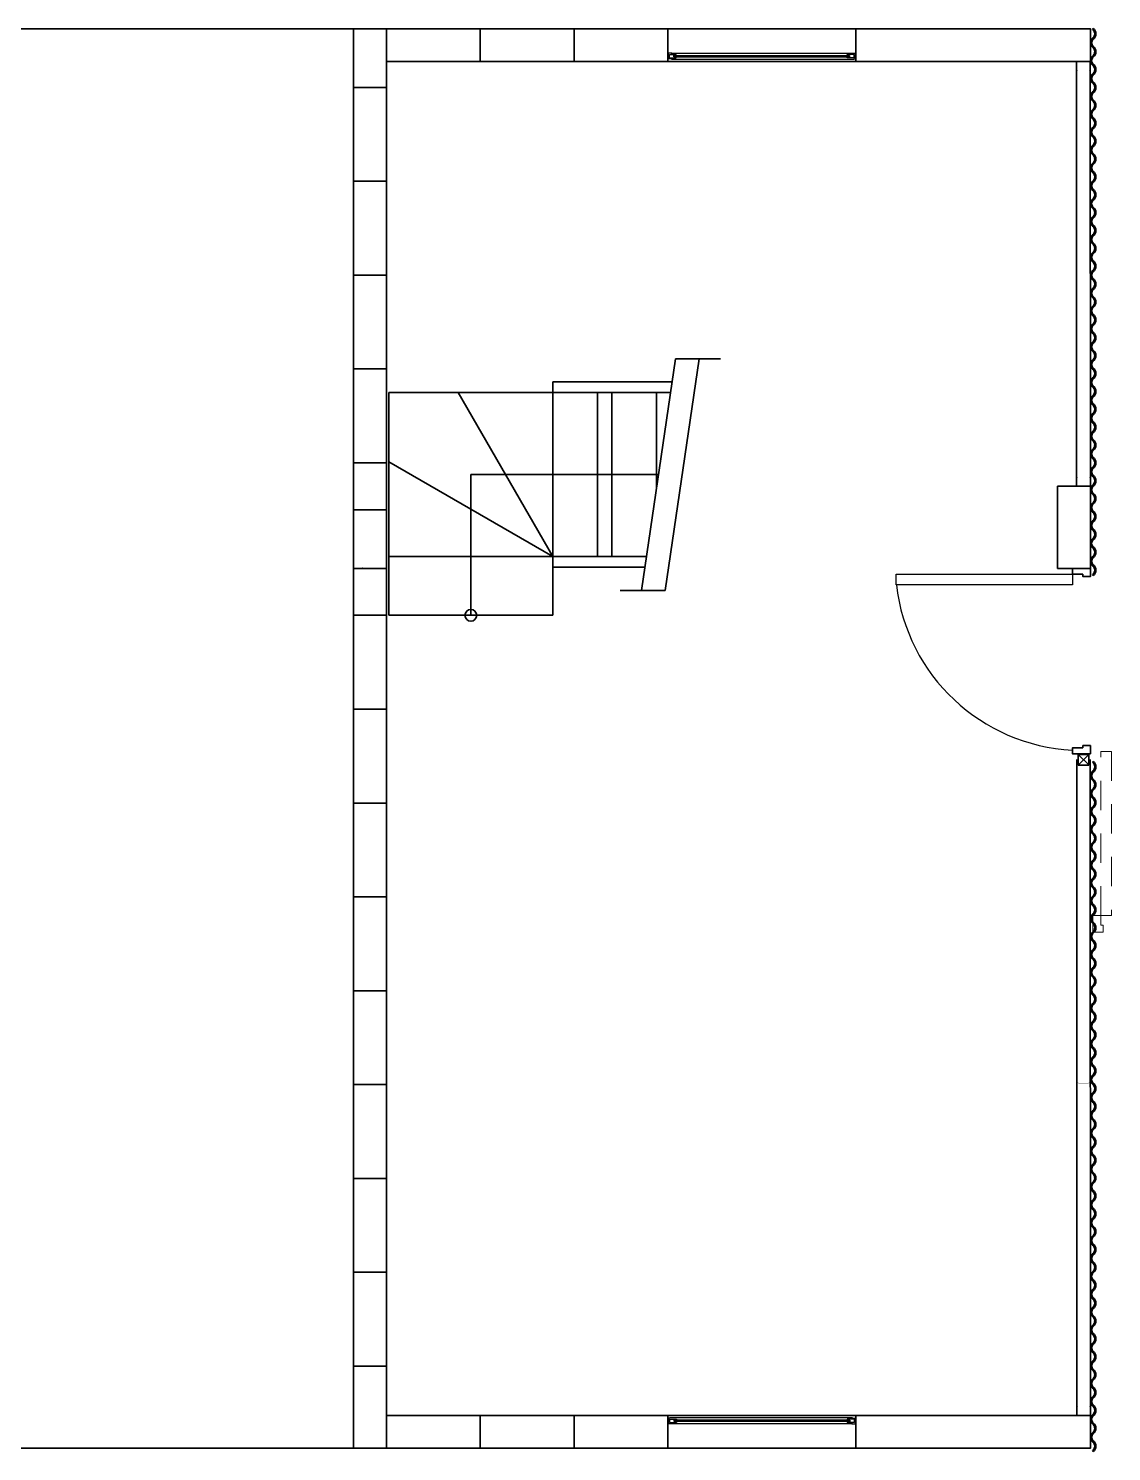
# Model space of a CAD drawing. Header units: metres. Extents: x 0 to 9.23, y -3.5 to 6.05.
# Drawn here: x 4.61 to 9.23, y -0.01 to 6.05 of the extents above; entities that cross this region are included whole.
import ezdxf

# ---------------------------------------------------------------- set-up
doc = ezdxf.new("R2010")
doc.units = ezdxf.units.M
doc.header["$LTSCALE"] = 5
doc.header["$MEASUREMENT"] = 0
doc.linetypes.add('HIDDEN', pattern=[0.375, 0.25, -0.125])
for name, color, linetype, lineweight, true_color in [('A-DOOR-FULL', 4, 'Continuous', 25, 0x00ffff), ('A-FLOR-OVHD', 3, 'HIDDEN', 18, 0x00ff00), ('A-FLOR-PATT', 8, 'Continuous', 18, 0x808080), ('A-GLAZ-FULL', 4, 'Continuous', 25, 0x00ffff)]:
    doc.layers.add(name, color=color, linetype=linetype, lineweight=lineweight, true_color=true_color)
doc.layers.add('A-FLOR-LEVL', color=7, linetype='Continuous', lineweight=35)
doc.layers.add('A-WALL-FULL', color=7, linetype='Continuous', lineweight=35)

msp = doc.modelspace()

# ---------------------------------------------------------------- hatches: boundary and pattern name
at = {"layer": 'A-FLOR-PATT', "transparency": 33554687}
for points in [[(7.3394, 5.9462), (7.3394, 5.92), (7.3561, 5.92), (7.3561, 5.9225), (7.3419, 5.9225), (7.3419, 5.9438), (7.3561, 5.9438), (7.3561, 5.9462)], [(7.3561, 5.9438), (7.3561, 5.9462), (7.3394, 5.9462), (7.3394, 5.92), (7.3561, 5.92), (7.3561, 5.9225), (7.3419, 5.9225), (7.3419, 5.9438)], [(8.1399, 5.9462), (8.1399, 5.92), (8.1233, 5.92), (8.1233, 5.9225), (8.1374, 5.9225), (8.1374, 5.9438), (8.1233, 5.9438), (8.1233, 5.9462)], [(8.1233, 5.9438), (8.1233, 5.9462), (8.14, 5.9462), (8.14, 5.92), (8.1233, 5.92), (8.1233, 5.9225), (8.1375, 5.9225), (8.1375, 5.9438)], [(7.3567, 0.1063), (7.3567, 0.1038), (7.34, 0.1038), (7.34, 0.13), (7.3567, 0.13), (7.3567, 0.1275), (7.3425, 0.1275), (7.3425, 0.1063)], [(8.1233, 0.1063), (8.1233, 0.1038), (8.14, 0.1038), (8.14, 0.13), (8.1233, 0.13), (8.1233, 0.1275), (8.1375, 0.1275), (8.1375, 0.1063)]]:
    msp.add_hatch(color=256, dxfattribs=at).paths.add_polyline_path(points, flags=0)

# ---------------------------------------------------------------- linework, layer by layer
at = {"layer": 'A-DOOR-FULL'}
msp.add_lwpolyline([(8.313, 3.725), (9.063, 3.725), (9.063, 3.68), (8.313, 3.68)], close=True, dxfattribs=at)
msp.add_arc((9.1061, 3.7723), 0.7984, 186.63627, 266.90667, dxfattribs=at)
at = {"layer": 'A-FLOR-LEVL'}
for p, q in [((6.15, 4.455), (6.15, 4.5)), ((6.4459, 4.5), (6.15, 4.5)), ((6.15, 4.2041), (6.15, 4.5)), ((6.85, 4.5), (6.4459, 4.5)), ((6.85, 3.8), (6.4459, 4.5)), ((6.85, 3.8), (6.85, 4.5)), ((7.04, 3.8), (7.04, 4.5)), ((7.1008, 3.8), (7.1008, 4.5)), ((7.2908, 4.0925), (7.2908, 4.5)), ((6.85, 3.8), (6.15, 4.2041)), ((6.15, 3.8), (6.15, 4.2041)), ((6.5, 4.15), (7.2992, 4.15)), ((6.5, 4.15), (6.5, 3.55)), ((6.85, 3.8), (6.15, 3.8))]:
    msp.add_line(p, q, dxfattribs=at)
msp.add_circle((6.5, 3.55), 0.025, dxfattribs=at)
at = {"layer": 'A-FLOR-OVHD', "ltscale": 0.1}
for p, q in [((9.185, 2.27), (9.185, 2.97)), ((9.185, 2.97), (9.23, 2.97)), ((9.23, 2.97), (9.23, 2.27)), ((9.23, 2.27), (9.185, 2.27))]:
    msp.add_line(p, q, dxfattribs=at)
msp.add_lwpolyline([(9.15, 2.27), (9.15, 2.2), (9.195, 2.2), (9.195, 2.23), (9.185, 2.23), (9.185, 2.27)], close=True, dxfattribs=at)
at = {"layer": 'A-GLAZ-FULL'}
for p, q in [((7.3561, 5.9462), (7.3394, 5.9462)), ((7.3544, 5.9462), (8.14, 5.9462)), ((7.3561, 5.9438), (7.3561, 5.9462)), ((8.1314, 5.9438), (8.1314, 5.9462)), ((8.14, 5.9462), (8.14, 5.92)), ((7.3419, 5.9225), (7.3419, 5.9438)), ((7.3561, 5.9225), (7.3419, 5.9225)), ((7.3461, 5.9265), (7.3461, 5.9398)), ((7.3461, 5.9398), (7.3753, 5.9398)), ((7.3461, 5.9265), (7.3753, 5.9265)), ((7.3544, 5.92), (8.1314, 5.92)), ((7.3561, 5.92), (7.3561, 5.9225)), ((7.3653, 5.9356), (8.1141, 5.9356)), ((7.3653, 5.9306), (7.3653, 5.9356)), ((7.3653, 5.9306), (8.1141, 5.9306)), ((7.3753, 5.9356), (7.3753, 5.9398)), ((7.3753, 5.9265), (7.3753, 5.9306)), ((8.1333, 5.9398), (8.1041, 5.9398)), ((8.1041, 5.9356), (8.1041, 5.9398)), ((8.1041, 5.9265), (8.1041, 5.9306)), ((8.1333, 5.9265), (8.1041, 5.9265)), ((8.1141, 5.9356), (8.1141, 5.9306)), ((8.1314, 5.9225), (8.1375, 5.9225)), ((8.1314, 5.92), (8.1314, 5.9225)), ((8.1333, 5.9265), (8.1333, 5.9398)), ((8.1375, 5.9438), (8.1375, 5.9225)), ((7.34, 0.1038), (7.34, 0.13)), ((7.3486, 0.1275), (7.3425, 0.1275)), ((7.3425, 0.1063), (7.3425, 0.1275)), ((7.3467, 0.1235), (7.3467, 0.1102)), ((7.3467, 0.1235), (7.3759, 0.1235)), ((7.3486, 0.13), (7.3486, 0.1275)), ((8.1256, 0.13), (7.3486, 0.13)), ((7.3759, 0.1235), (7.3759, 0.1194)), ((8.1042, 0.1235), (8.1042, 0.1194)), ((8.1333, 0.1235), (8.1042, 0.1235)), ((8.1233, 0.13), (8.1233, 0.1275)), ((8.1233, 0.1275), (8.1375, 0.1275)), ((8.1333, 0.1235), (8.1333, 0.1102)), ((8.1375, 0.1275), (8.1375, 0.1063)), ((8.1256, 0.1038), (7.34, 0.1038)), ((7.3467, 0.1102), (7.3759, 0.1102)), ((7.3486, 0.1063), (7.3486, 0.1038)), ((7.3659, 0.1144), (7.3659, 0.1194)), ((8.1142, 0.1194), (7.3659, 0.1194)), ((8.1142, 0.1144), (7.3659, 0.1144)), ((7.3759, 0.1144), (7.3759, 0.1102)), ((8.1042, 0.1144), (8.1042, 0.1102)), ((8.1333, 0.1102), (8.1042, 0.1102)), ((8.1142, 0.1194), (8.1142, 0.1144)), ((8.1233, 0.1063), (8.1233, 0.1038)), ((8.1233, 0.1038), (8.14, 0.1038))]:
    msp.add_line(p, q, dxfattribs=at)
at = {"layer": 'A-WALL-FULL'}
for p, q in [((6, 6.05), (3.14, 6.05)), ((6.54, 6.05), (6.14, 6.05)), ((6.14, 6.05), (6.14, 5.91)), ((6.54, 5.91), (6.54, 6.05)), ((6.94, 6.05), (6.54, 6.05)), ((6.54, 6.05), (6.54, 5.91)), ((7.34, 6.05), (6.94, 6.05)), ((6.94, 6.05), (6.94, 5.91)), ((6.94, 5.91), (6.94, 6.05)), ((8.14, 6.05), (7.34, 6.05)), ((7.34, 5.91), (7.34, 6.05)), ((9.1491, 6.0474), (9.1523, 6.0513)), ((6.14, 5.91), (6.54, 5.91)), ((6.54, 5.91), (6.94, 5.91)), ((6.94, 5.91), (7.34, 5.91)), ((7.34, 5.91), (8.14, 5.91)), ((9.0811, 4.1), (9.0811, 5.91)), ((9.14, 4.1), (9.1396, 5.91)), ((6, 5.8), (6.14, 5.8)), ((6, 5.4), (6, 5.8)), ((6.14, 5.8), (6.14, 5.4)), ((6, 5.4), (6.14, 5.4)), ((6, 5), (6, 5.4)), ((6.14, 5.4), (6, 5.4)), ((6.14, 5.4), (6.14, 5)), ((9.1491, 5.3616), (9.1523, 5.3655)), ((6, 5), (6.14, 5)), ((6, 4.6), (6, 5)), ((6.14, 5), (6, 5)), ((6.14, 5), (6.14, 4.6)), ((9.1491, 4.9425), (9.1523, 4.9387)), ((9.1491, 4.8284), (9.1523, 4.8322)), ((6.14, 4.6), (6, 4.6)), ((6, 4.6), (6.14, 4.6)), ((6, 4.2), (6, 4.6)), ((6.14, 4.6), (6.14, 4.2)), ((7.3571, 4.545), (6.85, 4.545)), ((6.85, 4.5), (6.85, 4.545)), ((7.3505, 4.5), (6.85, 4.5)), ((9.1491, 4.2567), (9.1523, 4.2529)), ((6.14, 4.2), (6, 4.2)), ((6, 4.2), (6.14, 4.2)), ((6, 4), (6, 4.2)), ((6.14, 4.2), (6.14, 4)), ((6.14, 4), (6, 4)), ((6.15, 3.8), (6.15, 3.55)), ((6.85, 3.8), (7.2479, 3.8)), ((6.85, 3.8), (6.85, 3.755)), ((6.85, 3.8), (6.85, 3.755)), ((6.14, 3.75), (6, 3.75)), ((6.14, 3.75), (6, 3.75)), ((6, 3.75), (6.14, 3.75)), ((6, 3.55), (6, 3.75)), ((6.14, 3.75), (6.14, 3.55)), ((7.2413, 3.755), (6.85, 3.755)), ((6.85, 3.755), (6.85, 3.55)), ((9.1491, 3.7235), (9.1523, 3.7196)), ((6.14, 3.55), (6, 3.55)), ((6, 3.55), (6.14, 3.55)), ((6, 3.15), (6, 3.55)), ((6.14, 3.55), (6.14, 3.15)), ((6.85, 3.55), (6.15, 3.55)), ((6.14, 3.15), (6, 3.15)), ((6, 3.15), (6.14, 3.15)), ((6, 2.75), (6, 3.15)), ((6.14, 3.15), (6.14, 2.75)), ((9.0816, 2.936), (9.082, 0.1412)), ((9.0879, 2.9569), (9.1329, 2.913)), ((9.0879, 2.9119), (9.1329, 2.9569)), ((9.14, 0.14), (9.1395, 2.936)), ((9.1491, 2.9234), (9.1523, 2.9272)), ((6, 2.75), (6.14, 2.75)), ((6, 2.35), (6, 2.75)), ((6.14, 2.75), (6, 2.75)), ((6.14, 2.75), (6.14, 2.35)), ((6, 2.35), (6.14, 2.35)), ((6, 1.95), (6, 2.35)), ((6.14, 2.35), (6, 2.35)), ((6.14, 2.35), (6.14, 1.95)), ((6, 1.95), (6.14, 1.95)), ((6, 1.55), (6, 1.95)), ((6.14, 1.95), (6, 1.95)), ((6.14, 1.95), (6.14, 1.55)), ((9.1491, 1.9328), (9.1523, 1.9366)), ((9.1491, 1.8185), (9.1523, 1.8146)), ((6, 1.55), (6.14, 1.55)), ((6, 1.15), (6, 1.55)), ((6.14, 1.55), (6, 1.55)), ((6.14, 1.55), (6.14, 1.15)), ((6.14, 1.15), (6, 1.15)), ((6, 1.15), (6.14, 1.15)), ((6, 0.75), (6, 1.15)), ((6.14, 1.15), (6.14, 0.75)), ((9.1491, 1.0946), (9.1523, 1.0984)), ((9.1491, 0.8279), (9.1523, 0.824)), ((6, 0.75), (6.14, 0.75)), ((6, 0.35), (6, 0.75)), ((6.14, 0.75), (6, 0.75)), ((6.14, 0.75), (6.14, 0.35)), ((6.14, 0.35), (6, 0.35)), ((6.54, 0.14), (6.14, 0.14)), ((6.14, 0.14), (6.14, 0)), ((6.54, 0), (6.54, 0.14)), ((6.94, 0.14), (6.54, 0.14)), ((6.54, 0.14), (6.54, 0)), ((7.34, 0.14), (6.94, 0.14)), ((6.94, 0.14), (6.94, 0)), ((6.94, 0), (6.94, 0.14)), ((7.34, 0.14), (8.14, 0.14)), ((7.34, 0), (7.34, 0.14)), ((3.14, 0), (6.15, 0)), ((6.14, 0), (6.54, 0)), ((6.54, 0), (6.94, 0)), ((6.94, 0), (7.34, 0)), ((8.14, 0), (7.34, 0)), ((9.1491, -0.0103), (9.1523, -0.0142))]:
    msp.add_line(p, q, dxfattribs=at)
for points in [[(6, 6.05), (6.14, 6.05), (6.14, 5.8), (6, 5.8)], [(8.14, 6.05), (9.14, 6.05), (9.14, 5.91), (8.14, 5.91)], [(9, 4.1), (9.14, 4.1), (9.14, 3.75), (9, 3.75)], [(6, 4), (6.14, 4), (6.14, 3.75), (6, 3.75)], [(9.1329, 2.9569), (9.0879, 2.9569), (9.0879, 2.9119), (9.1329, 2.9119)], [(6, 0.35), (6.14, 0.35), (6.14, 0), (6, 0)], [(8.14, 0.14), (9.14, 0.14), (9.14, 0), (8.14, 0)]]:
    msp.add_lwpolyline(points, close=True, dxfattribs=at)
at = {"layer": 'A-WALL-FULL', "const_width": 0.001}
for points in [[(9.1336, 5.872), (9.1396, 5.872), (9.1396, 5.91), (9.1336, 5.91), (9.1317, 5.908), (9.1006, 5.908), (9.0896, 5.908), (9.0876, 5.91), (9.0816, 5.91), (9.0816, 5.872), (9.0876, 5.872)], [(9.1335, 4.1385), (9.1395, 4.1385), (9.1395, 4.1005), (9.1335, 4.1005), (9.1316, 4.1025), (9.1005, 4.1025), (9.0895, 4.1025), (9.0875, 4.1005), (9.0815, 4.1005), (9.0815, 4.1385), (9.0875, 4.1385)], [(9.1335, 2.922), (9.1395, 2.922), (9.1395, 2.96), (9.1335, 2.96), (9.1316, 2.958), (9.1005, 2.958), (9.0895, 2.958), (9.0875, 2.96), (9.0815, 2.96), (9.0815, 2.922), (9.0875, 2.922)], [(9.1338, 1.5196), (9.1398, 1.5196), (9.1398, 1.5576), (9.1338, 1.5576), (9.1319, 1.5556), (9.1008, 1.5556), (9.0898, 1.5556), (9.0878, 1.5576), (9.0818, 1.5576), (9.0818, 1.5196), (9.0878, 1.5196)], [(9.1335, 0.1792), (9.1395, 0.1792), (9.1395, 0.1412), (9.1335, 0.1412), (9.1316, 0.1431), (9.1005, 0.1431), (9.0895, 0.1431), (9.0875, 0.1412), (9.0815, 0.1412), (9.0815, 0.1792), (9.0875, 0.1792)]]:
    msp.add_lwpolyline(points, dxfattribs=at)
at = {"layer": 'A-WALL-FULL'}
for points in [[(7.3716, 4.6437), (7.2268, 3.6563)], [(7.4729, 4.6437), (7.3281, 3.6563)], [(7.3716, 4.6437), (7.5639, 4.6437)], [(9.108, 3.75), (9.108, 3.75), (9.063, 3.75), (9.063, 3.725), (9.108, 3.725)], [(9.108, 3.725), (9.108, 3.715), (9.14, 3.715), (9.14, 3.75), (9.108, 3.75)], [(7.3281, 3.6563), (7.1358, 3.6563)], [(9.108, 2.96), (9.108, 2.96), (9.063, 2.96), (9.063, 2.985), (9.108, 2.985)], [(9.108, 2.985), (9.108, 2.995), (9.14, 2.995), (9.14, 2.96), (9.108, 2.96)]]:
    msp.add_lwpolyline(points, dxfattribs=at)
for centre, radius, start, end in [((9.1648, 5.9903), 0.0247, 129.42406, 230.57594), ((9.1648, 5.9903), 0.0197, 129.42406, 230.57594), ((9.1335, 6.0284), 0.0247, 309.42406, 50.57594), ((9.1335, 6.0284), 0.0297, 309.42406, 50.57594), ((9.1335, 5.9522), 0.0247, 309.42406, 50.57594), ((9.1335, 5.9522), 0.0297, 309.42406, 50.57594), ((9.1648, 5.9141), 0.0247, 129.42406, 230.57594), ((9.1648, 5.9141), 0.0197, 129.42406, 230.57594), ((9.1335, 5.876), 0.0247, 309.42406, 50.57594), ((9.1335, 5.876), 0.0297, 309.42406, 50.57594), ((9.1648, 5.8379), 0.0247, 129.42406, 230.57594), ((9.1648, 5.8379), 0.0197, 129.42406, 230.57594), ((9.1648, 5.7617), 0.0247, 129.42406, 230.57594), ((9.1648, 5.7617), 0.0197, 129.42406, 230.57594), ((9.1335, 5.7998), 0.0247, 309.42406, 50.57594), ((9.1335, 5.7998), 0.0297, 309.42406, 50.57594), ((9.1648, 5.6855), 0.0247, 129.42406, 230.57594), ((9.1335, 5.7236), 0.0247, 309.42406, 50.57594), ((9.1335, 5.7236), 0.0297, 309.42406, 50.57594), ((9.1648, 5.6855), 0.0197, 129.42406, 230.57594), ((9.1335, 5.6474), 0.0247, 309.42406, 50.57594), ((9.1335, 5.6474), 0.0297, 309.42406, 50.57594), ((9.1648, 5.6093), 0.0247, 129.42406, 230.57594), ((9.1648, 5.6093), 0.0197, 129.42406, 230.57594), ((9.1335, 5.5712), 0.0247, 309.42406, 50.57594), ((9.1335, 5.5712), 0.0297, 309.42406, 50.57594), ((9.1648, 5.5331), 0.0247, 129.42406, 230.57594), ((9.1648, 5.5331), 0.0197, 129.42406, 230.57594), ((9.1648, 5.4569), 0.0247, 129.42406, 230.57594), ((9.1648, 5.4569), 0.0197, 129.42406, 230.57594), ((9.1335, 5.495), 0.0247, 309.42406, 50.57594), ((9.1335, 5.495), 0.0297, 309.42406, 50.57594), ((9.1648, 5.3807), 0.0247, 129.42406, 230.57594), ((9.1335, 5.4188), 0.0247, 309.42406, 50.57594), ((9.1335, 5.4188), 0.0297, 309.42406, 50.57594), ((9.1648, 5.3807), 0.0197, 129.42406, 230.57594), ((9.1335, 5.3426), 0.0247, 309.42406, 50.57594), ((9.1335, 5.3426), 0.0247, 309.42406, 50.57594), ((9.1335, 5.3426), 0.0297, 309.42406, 50.57594), ((9.1335, 5.3426), 0.0297, 309.42406, 50.57594), ((9.1648, 5.3045), 0.0247, 129.42406, 230.57594), ((9.1648, 5.3045), 0.0247, 129.42406, 230.57594), ((9.1648, 5.3045), 0.0197, 129.42406, 230.57594), ((9.1648, 5.3045), 0.0197, 129.42406, 230.57594), ((9.1335, 5.2664), 0.0247, 309.42406, 50.57594), ((9.1335, 5.2664), 0.0247, 309.42406, 50.57594), ((9.1335, 5.2664), 0.0297, 309.42406, 50.57594), ((9.1335, 5.2664), 0.0297, 309.42406, 50.57594), ((9.1648, 5.2283), 0.0247, 129.42406, 230.57594), ((9.1648, 5.2283), 0.0247, 129.42406, 230.57594), ((9.1648, 5.2283), 0.0197, 129.42406, 230.57594), ((9.1648, 5.2283), 0.0197, 129.42406, 230.57594), ((9.1648, 5.1521), 0.0247, 129.42406, 230.57594), ((9.1648, 5.1521), 0.0247, 129.42406, 230.57594), ((9.1648, 5.1521), 0.0197, 129.42406, 230.57594), ((9.1648, 5.1521), 0.0197, 129.42406, 230.57594), ((9.1335, 5.1902), 0.0247, 309.42406, 50.57594), ((9.1335, 5.1902), 0.0247, 309.42406, 50.57594), ((9.1335, 5.1902), 0.0297, 309.42406, 50.57594), ((9.1335, 5.1902), 0.0297, 309.42406, 50.57594), ((9.1335, 5.114), 0.0247, 309.42406, 50.57594), ((9.1335, 5.114), 0.0247, 309.42406, 50.57594), ((9.1335, 5.114), 0.0297, 309.42406, 50.57594), ((9.1335, 5.114), 0.0297, 309.42406, 50.57594), ((9.1648, 5.0759), 0.0247, 129.42406, 230.57594), ((9.1648, 5.0759), 0.0247, 129.42406, 230.57594), ((9.1648, 5.0759), 0.0197, 129.42406, 230.57594), ((9.1648, 5.0759), 0.0197, 129.42406, 230.57594), ((9.1335, 5.0378), 0.0247, 309.42406, 50.57594), ((9.1335, 5.0378), 0.0247, 309.42406, 50.57594), ((9.1335, 5.0378), 0.0297, 309.42406, 50.57594), ((9.1335, 5.0378), 0.0297, 309.42406, 50.57594), ((9.1648, 4.9997), 0.0247, 129.42406, 230.57594), ((9.1648, 4.9997), 0.0247, 129.42406, 230.57594), ((9.1648, 4.9997), 0.0197, 129.42406, 230.57594), ((9.1648, 4.9997), 0.0197, 129.42406, 230.57594), ((9.1335, 4.9616), 0.0247, 309.42406, 50.57594), ((9.1335, 4.9616), 0.0247, 309.42406, 50.57594), ((9.1335, 4.9616), 0.0297, 309.42406, 50.57594), ((9.1335, 4.9616), 0.0297, 309.42406, 50.57594), ((9.1648, 4.9235), 0.0247, 129.42406, 230.57594), ((9.1648, 4.9235), 0.0197, 129.42406, 230.57594), ((9.1648, 4.8473), 0.0247, 129.42406, 230.57594), ((9.1648, 4.8473), 0.0197, 129.42406, 230.57594), ((9.1335, 4.8854), 0.0247, 309.42406, 50.57594), ((9.1335, 4.8854), 0.0297, 309.42406, 50.57594), ((9.1335, 4.8093), 0.0247, 309.42406, 50.57594), ((9.1335, 4.8092), 0.0247, 309.42406, 50.57594), ((9.1335, 4.8093), 0.0297, 309.42406, 50.57594), ((9.1335, 4.8092), 0.0297, 309.42406, 50.57594), ((9.1648, 4.7712), 0.0247, 129.42406, 230.57594), ((9.1648, 4.7711), 0.0247, 129.42406, 230.57594), ((9.1648, 4.7712), 0.0197, 129.42406, 230.57594), ((9.1648, 4.7711), 0.0197, 129.42406, 230.57594), ((9.1335, 4.7331), 0.0247, 309.42406, 50.57594), ((9.1335, 4.733), 0.0247, 309.42406, 50.57594), ((9.1335, 4.7331), 0.0297, 309.42406, 50.57594), ((9.1335, 4.733), 0.0297, 309.42406, 50.57594), ((9.1648, 4.695), 0.0247, 129.42406, 230.57594), ((9.1648, 4.6949), 0.0247, 129.42406, 230.57594), ((9.1648, 4.695), 0.0197, 129.42406, 230.57594), ((9.1648, 4.6949), 0.0197, 129.42406, 230.57594), ((9.1335, 4.6569), 0.0247, 309.42406, 50.57594), ((9.1335, 4.6568), 0.0247, 309.42406, 50.57594), ((9.1335, 4.6569), 0.0297, 309.42406, 50.57594), ((9.1335, 4.6568), 0.0297, 309.42406, 50.57594), ((9.1648, 4.6188), 0.0247, 129.42406, 230.57594), ((9.1648, 4.6187), 0.0247, 129.42406, 230.57594), ((9.1648, 4.6188), 0.0197, 129.42406, 230.57594), ((9.1648, 4.6187), 0.0197, 129.42406, 230.57594), ((9.1648, 4.5426), 0.0247, 129.42406, 230.57594), ((9.1648, 4.5425), 0.0247, 129.42406, 230.57594), ((9.1648, 4.5426), 0.0197, 129.42406, 230.57594), ((9.1648, 4.5425), 0.0197, 129.42406, 230.57594), ((9.1335, 4.5807), 0.0247, 309.42406, 50.57594), ((9.1335, 4.5806), 0.0247, 309.42406, 50.57594), ((9.1335, 4.5807), 0.0297, 309.42406, 50.57594), ((9.1335, 4.5806), 0.0297, 309.42406, 50.57594), ((9.1335, 4.5045), 0.0247, 309.42406, 50.57594), ((9.1335, 4.5044), 0.0247, 309.42406, 50.57594), ((9.1335, 4.5045), 0.0297, 309.42406, 50.57594), ((9.1335, 4.5044), 0.0297, 309.42406, 50.57594), ((9.1648, 4.4664), 0.0247, 129.42406, 230.57594), ((9.1648, 4.4663), 0.0247, 129.42406, 230.57594), ((9.1648, 4.4664), 0.0197, 129.42406, 230.57594), ((9.1648, 4.4663), 0.0197, 129.42406, 230.57594), ((9.1335, 4.4283), 0.0247, 309.42406, 50.57594), ((9.1335, 4.4282), 0.0247, 309.42406, 50.57594), ((9.1335, 4.4283), 0.0297, 309.42406, 50.57594), ((9.1335, 4.4282), 0.0297, 309.42406, 50.57594), ((9.1648, 4.3902), 0.0247, 129.42406, 230.57594), ((9.1648, 4.3901), 0.0247, 129.42406, 230.57594), ((9.1648, 4.3902), 0.0197, 129.42406, 230.57594), ((9.1648, 4.3901), 0.0197, 129.42406, 230.57594), ((9.1335, 4.3521), 0.0247, 309.42406, 50.57594), ((9.1335, 4.352), 0.0247, 309.42406, 50.57594), ((9.1335, 4.3521), 0.0297, 309.42406, 50.57594), ((9.1335, 4.352), 0.0297, 309.42406, 50.57594), ((9.1648, 4.314), 0.0247, 129.42406, 230.57594), ((9.1648, 4.3139), 0.0247, 129.42406, 230.57594), ((9.1648, 4.314), 0.0197, 129.42406, 230.57594), ((9.1648, 4.3139), 0.0197, 129.42406, 230.57594), ((9.1648, 4.2378), 0.0247, 129.42406, 230.57594), ((9.1648, 4.2378), 0.0197, 129.42406, 230.57594), ((9.1335, 4.2759), 0.0247, 309.42406, 50.57594), ((9.1335, 4.2758), 0.0247, 309.42406, 50.57594), ((9.1335, 4.2759), 0.0297, 309.42406, 50.57594), ((9.1335, 4.2758), 0.0297, 309.42406, 50.57594), ((9.1335, 4.1997), 0.0247, 309.42406, 50.57594), ((9.1335, 4.1997), 0.0297, 309.42406, 50.57594), ((9.1648, 4.1616), 0.0247, 129.42406, 230.57594), ((9.1648, 4.1616), 0.0197, 129.42406, 230.57594), ((9.1335, 4.1235), 0.0247, 309.42406, 50.57594), ((9.1335, 4.1235), 0.0297, 309.42406, 50.57594), ((9.1648, 4.0854), 0.0247, 129.42406, 230.57594), ((9.1648, 4.0854), 0.0197, 129.42406, 230.57594), ((9.1335, 4.0473), 0.0247, 309.42406, 50.57594), ((9.1335, 4.0473), 0.0297, 309.42406, 50.57594), ((9.1648, 4.0092), 0.0247, 129.42406, 230.57594), ((9.1648, 4.0092), 0.0197, 129.42406, 230.57594), ((9.1648, 3.933), 0.0247, 129.42406, 230.57594), ((9.1648, 3.933), 0.0197, 129.42406, 230.57594), ((9.1335, 3.9711), 0.0247, 309.42406, 50.57594), ((9.1335, 3.9711), 0.0297, 309.42406, 50.57594), ((9.1335, 3.8949), 0.0247, 309.42406, 50.57594), ((9.1335, 3.8949), 0.0297, 309.42406, 50.57594), ((9.1648, 3.8568), 0.0247, 129.42406, 230.57594), ((9.1648, 3.8568), 0.0197, 129.42406, 230.57594), ((9.1335, 3.8187), 0.0247, 309.42406, 50.57594), ((9.1335, 3.8187), 0.0297, 309.42406, 50.57594), ((9.1648, 3.7806), 0.0247, 129.42406, 230.57594), ((9.1648, 3.7806), 0.0197, 129.42406, 230.57594), ((9.1335, 3.7425), 0.0247, 309.42406, 50.57594), ((9.1335, 3.7425), 0.0297, 309.42406, 50.57594), ((9.1335, 2.9043), 0.0247, 309.42406, 50.57594), ((9.1335, 2.9043), 0.0297, 309.42406, 50.57594), ((9.1648, 2.8662), 0.0247, 129.42406, 230.57594), ((9.1648, 2.8662), 0.0197, 129.42406, 230.57594), ((9.1335, 2.8281), 0.0297, 309.42406, 50.57594), ((9.1648, 2.79), 0.0247, 129.42406, 230.57594), ((9.1648, 2.79), 0.0197, 129.42406, 230.57594), ((9.1335, 2.8281), 0.0247, 309.42406, 50.57594), ((9.1648, 2.7138), 0.0247, 129.42406, 230.57594), ((9.1335, 2.7519), 0.0247, 309.42406, 50.57594), ((9.1335, 2.7519), 0.0297, 309.42406, 50.57594), ((9.1648, 2.7138), 0.0197, 129.42406, 230.57594), ((9.1335, 2.6757), 0.0247, 309.42406, 50.57594), ((9.1335, 2.6757), 0.0297, 309.42406, 50.57594), ((9.1648, 2.6376), 0.0247, 129.42406, 230.57594), ((9.1648, 2.6376), 0.0197, 129.42406, 230.57594), ((9.1335, 2.5995), 0.0247, 309.42406, 50.57594), ((9.1335, 2.5995), 0.0297, 309.42406, 50.57594), ((9.1648, 2.5614), 0.0247, 129.42406, 230.57594), ((9.1648, 2.5614), 0.0197, 129.42406, 230.57594), ((9.1648, 2.4852), 0.0247, 129.42406, 230.57594), ((9.1648, 2.4852), 0.0197, 129.42406, 230.57594), ((9.1335, 2.5233), 0.0247, 309.42406, 50.57594), ((9.1335, 2.5233), 0.0297, 309.42406, 50.57594), ((9.1648, 2.409), 0.0247, 129.42406, 230.57594), ((9.1335, 2.4471), 0.0247, 309.42406, 50.57594), ((9.1335, 2.4471), 0.0297, 309.42406, 50.57594), ((9.1648, 2.409), 0.0197, 129.42406, 230.57594), ((9.1335, 2.3709), 0.0247, 309.42406, 50.57594), ((9.1335, 2.3709), 0.0297, 309.42406, 50.57594), ((9.1648, 2.3328), 0.0247, 129.42406, 230.57594), ((9.1648, 2.3328), 0.0197, 129.42406, 230.57594), ((9.1335, 2.2947), 0.0247, 309.42406, 50.57594), ((9.1335, 2.2947), 0.0297, 309.42406, 50.57594), ((9.1648, 2.2566), 0.0247, 129.42406, 230.57594), ((9.1648, 2.2566), 0.0197, 129.42406, 230.57594), ((9.1648, 2.1804), 0.0247, 129.42406, 230.57594), ((9.1648, 2.1804), 0.0197, 129.42406, 230.57594), ((9.1335, 2.2185), 0.0247, 309.42406, 50.57594), ((9.1335, 2.2185), 0.0297, 309.42406, 50.57594), ((9.1648, 2.1042), 0.0247, 129.42406, 230.57594), ((9.1335, 2.1423), 0.0247, 309.42406, 50.57594), ((9.1335, 2.1423), 0.0297, 309.42406, 50.57594), ((9.1648, 2.1042), 0.0197, 129.42406, 230.57594), ((9.1335, 2.0661), 0.0247, 309.42406, 50.57594), ((9.1335, 2.0661), 0.0297, 309.42406, 50.57594), ((9.1648, 2.028), 0.0247, 129.42406, 230.57594), ((9.1648, 2.028), 0.0197, 129.42406, 230.57594), ((9.1335, 1.9899), 0.0247, 309.42406, 50.57594), ((9.1335, 1.9899), 0.0297, 309.42406, 50.57594), ((9.1648, 1.9518), 0.0247, 129.42406, 230.57594), ((9.1648, 1.9518), 0.0197, 129.42406, 230.57594), ((9.1648, 1.8756), 0.0247, 129.42406, 230.57594), ((9.1648, 1.8756), 0.0247, 129.42406, 230.57594), ((9.1648, 1.8756), 0.0197, 129.42406, 230.57594), ((9.1648, 1.8756), 0.0197, 129.42406, 230.57594), ((9.1335, 1.9137), 0.0247, 309.42406, 50.57594), ((9.1335, 1.9137), 0.0247, 309.42406, 50.57594), ((9.1335, 1.9137), 0.0297, 309.42406, 50.57594), ((9.1335, 1.9137), 0.0297, 309.42406, 50.57594), ((9.1335, 1.8375), 0.0247, 309.42406, 50.57594), ((9.1335, 1.8375), 0.0247, 309.42406, 50.57594), ((9.1335, 1.8375), 0.0297, 309.42406, 50.57594), ((9.1335, 1.8375), 0.0297, 309.42406, 50.57594), ((9.1648, 1.7994), 0.0247, 129.42406, 230.57594), ((9.1648, 1.7994), 0.0197, 129.42406, 230.57594), ((9.1335, 1.7613), 0.0247, 309.42406, 50.57594), ((9.1335, 1.7613), 0.0297, 309.42406, 50.57594), ((9.1648, 1.7232), 0.0247, 129.42406, 230.57594), ((9.1648, 1.7232), 0.0197, 129.42406, 230.57594), ((9.1335, 1.6851), 0.0247, 309.42406, 50.57594), ((9.1335, 1.6851), 0.0297, 309.42406, 50.57594), ((9.1648, 1.647), 0.0247, 129.42406, 230.57594), ((9.1648, 1.647), 0.0197, 129.42406, 230.57594), ((9.1648, 1.5708), 0.0247, 129.42406, 230.57594), ((9.1648, 1.5708), 0.0197, 129.42406, 230.57594), ((9.1335, 1.6089), 0.0247, 309.42406, 50.57594), ((9.1335, 1.6089), 0.0297, 309.42406, 50.57594), ((9.1335, 1.5327), 0.0247, 309.42406, 50.57594), ((9.1335, 1.5327), 0.0297, 309.42406, 50.57594), ((9.1648, 1.4946), 0.0247, 129.42406, 230.57594), ((9.1648, 1.4946), 0.0197, 129.42406, 230.57594), ((9.1335, 1.4565), 0.0247, 309.42406, 50.57594), ((9.1335, 1.4565), 0.0297, 309.42406, 50.57594), ((9.1648, 1.4184), 0.0247, 129.42406, 230.57594), ((9.1648, 1.4184), 0.0197, 129.42406, 230.57594), ((9.1335, 1.3803), 0.0247, 309.42406, 50.57594), ((9.1335, 1.3803), 0.0297, 309.42406, 50.57594), ((9.1648, 1.3422), 0.0247, 129.42406, 230.57594), ((9.1648, 1.3422), 0.0197, 129.42406, 230.57594), ((9.1648, 1.266), 0.0247, 129.42406, 230.57594), ((9.1648, 1.266), 0.0197, 129.42406, 230.57594), ((9.1335, 1.3041), 0.0247, 309.42406, 50.57594), ((9.1335, 1.3041), 0.0297, 309.42406, 50.57594), ((9.1335, 1.2279), 0.0247, 309.42406, 50.57594), ((9.1335, 1.2279), 0.0297, 309.42406, 50.57594), ((9.1648, 1.1898), 0.0247, 129.42406, 230.57594), ((9.1648, 1.1898), 0.0197, 129.42406, 230.57594), ((9.1335, 1.1517), 0.0247, 309.42406, 50.57594), ((9.1335, 1.1517), 0.0297, 309.42406, 50.57594), ((9.1648, 1.1136), 0.0247, 129.42406, 230.57594), ((9.1648, 1.1136), 0.0197, 129.42406, 230.57594), ((9.1335, 1.0755), 0.0247, 309.42406, 50.57594), ((9.1335, 1.0755), 0.0247, 309.42406, 50.57594), ((9.1335, 1.0755), 0.0297, 309.42406, 50.57594), ((9.1335, 1.0755), 0.0297, 309.42406, 50.57594), ((9.1648, 1.0374), 0.0247, 129.42406, 230.57594), ((9.1648, 1.0374), 0.0247, 129.42406, 230.57594), ((9.1648, 1.0374), 0.0197, 129.42406, 230.57594), ((9.1648, 1.0374), 0.0197, 129.42406, 230.57594), ((9.1648, 0.9612), 0.0247, 129.42406, 230.57594), ((9.1648, 0.9612), 0.0247, 129.42406, 230.57594), ((9.1648, 0.9612), 0.0197, 129.42406, 230.57594), ((9.1648, 0.9612), 0.0197, 129.42406, 230.57594), ((9.1335, 0.9993), 0.0247, 309.42406, 50.57594), ((9.1335, 0.9993), 0.0247, 309.42406, 50.57594), ((9.1335, 0.9993), 0.0297, 309.42406, 50.57594), ((9.1335, 0.9993), 0.0297, 309.42406, 50.57594), ((9.1335, 0.9231), 0.0247, 309.42406, 50.57594), ((9.1335, 0.9231), 0.0247, 309.42406, 50.57594), ((9.1335, 0.9231), 0.0297, 309.42406, 50.57594), ((9.1335, 0.9231), 0.0297, 309.42406, 50.57594), ((9.1648, 0.885), 0.0247, 129.42406, 230.57594), ((9.1648, 0.885), 0.0247, 129.42406, 230.57594), ((9.1648, 0.885), 0.0197, 129.42406, 230.57594), ((9.1648, 0.885), 0.0197, 129.42406, 230.57594), ((9.1335, 0.8469), 0.0247, 309.42406, 50.57594), ((9.1335, 0.8469), 0.0247, 309.42406, 50.57594), ((9.1335, 0.8469), 0.0297, 309.42406, 50.57594), ((9.1335, 0.8469), 0.0297, 309.42406, 50.57594), ((9.1648, 0.8088), 0.0247, 129.42406, 230.57594), ((9.1648, 0.8088), 0.0197, 129.42406, 230.57594), ((9.1335, 0.7707), 0.0247, 309.42406, 50.57594), ((9.1335, 0.7707), 0.0297, 309.42406, 50.57594), ((9.1648, 0.7326), 0.0247, 129.42406, 230.57594), ((9.1648, 0.7326), 0.0197, 129.42406, 230.57594), ((9.1648, 0.6564), 0.0247, 129.42406, 230.57594), ((9.1648, 0.6564), 0.0197, 129.42406, 230.57594), ((9.1335, 0.6945), 0.0247, 309.42406, 50.57594), ((9.1335, 0.6945), 0.0297, 309.42406, 50.57594), ((9.1335, 0.6183), 0.0247, 309.42406, 50.57594), ((9.1335, 0.6183), 0.0297, 309.42406, 50.57594), ((9.1648, 0.5802), 0.0247, 129.42406, 230.57594), ((9.1648, 0.5802), 0.0197, 129.42406, 230.57594), ((9.1335, 0.5421), 0.0247, 309.42406, 50.57594), ((9.1335, 0.5421), 0.0297, 309.42406, 50.57594), ((9.1648, 0.504), 0.0247, 129.42406, 230.57594), ((9.1648, 0.504), 0.0197, 129.42406, 230.57594), ((9.1335, 0.4659), 0.0297, 309.42406, 50.57594), ((9.1648, 0.4278), 0.0247, 129.42406, 230.57594), ((9.1648, 0.4278), 0.0197, 129.42406, 230.57594), ((9.1335, 0.4659), 0.0247, 309.42406, 50.57594), ((9.1648, 0.3516), 0.0247, 129.42406, 230.57594), ((9.1648, 0.3516), 0.0197, 129.42406, 230.57594), ((9.1335, 0.3897), 0.0247, 309.42406, 50.57594), ((9.1335, 0.3897), 0.0297, 309.42406, 50.57594), ((9.1335, 0.3135), 0.0247, 309.42406, 50.57594), ((9.1335, 0.3135), 0.0297, 309.42406, 50.57594), ((9.1648, 0.2754), 0.0247, 129.42406, 230.57594), ((9.1648, 0.2754), 0.0197, 129.42406, 230.57594), ((9.1335, 0.2373), 0.0247, 309.42406, 50.57594), ((9.1335, 0.2373), 0.0297, 309.42406, 50.57594), ((9.1648, 0.1992), 0.0247, 129.42406, 230.57594), ((9.1648, 0.1992), 0.0197, 129.42406, 230.57594), ((9.1335, 0.1611), 0.0297, 309.42406, 50.57594), ((9.1648, 0.123), 0.0247, 129.42406, 230.57594), ((9.1648, 0.123), 0.0197, 129.42406, 230.57594), ((9.1335, 0.1611), 0.0247, 309.42406, 50.57594), ((9.1648, 0.0468), 0.0247, 129.42406, 230.57594), ((9.1648, 0.0468), 0.0197, 129.42406, 230.57594), ((9.1335, 0.0849), 0.0247, 309.42406, 50.57594), ((9.1335, 0.0849), 0.0297, 309.42406, 50.57594), ((9.1335, 0.0087), 0.0247, 309.42406, 50.57594), ((9.1335, 0.0087), 0.0297, 309.42406, 50.57594)]:
    msp.add_arc(centre, radius, start, end, dxfattribs=at)
msp.add_point((6.038, 3.75), dxfattribs=at)

doc.saveas('drawing.dxf')
